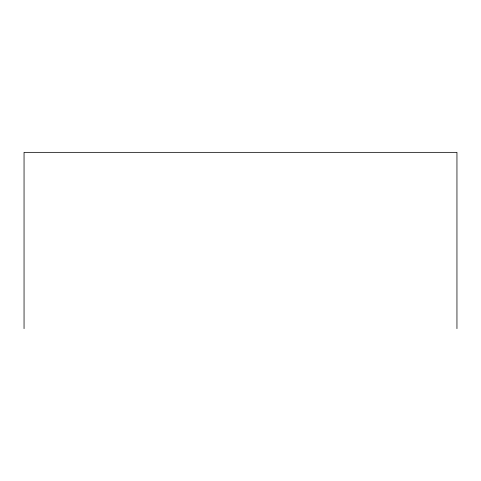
<?xml version="1.0" encoding="UTF-8"?>
<svg xmlns="http://www.w3.org/2000/svg" width="481" height="481" viewBox="0 0 481 481"><rect width="100%" height="100%" fill="white"/><g stroke="black" fill="none" stroke-linecap="round" stroke-linejoin="round"><path stroke-width="0.72" d="M456.95 328.649L456.95 152.351L24.05 152.351L24.05 328.649"/></g></svg>
